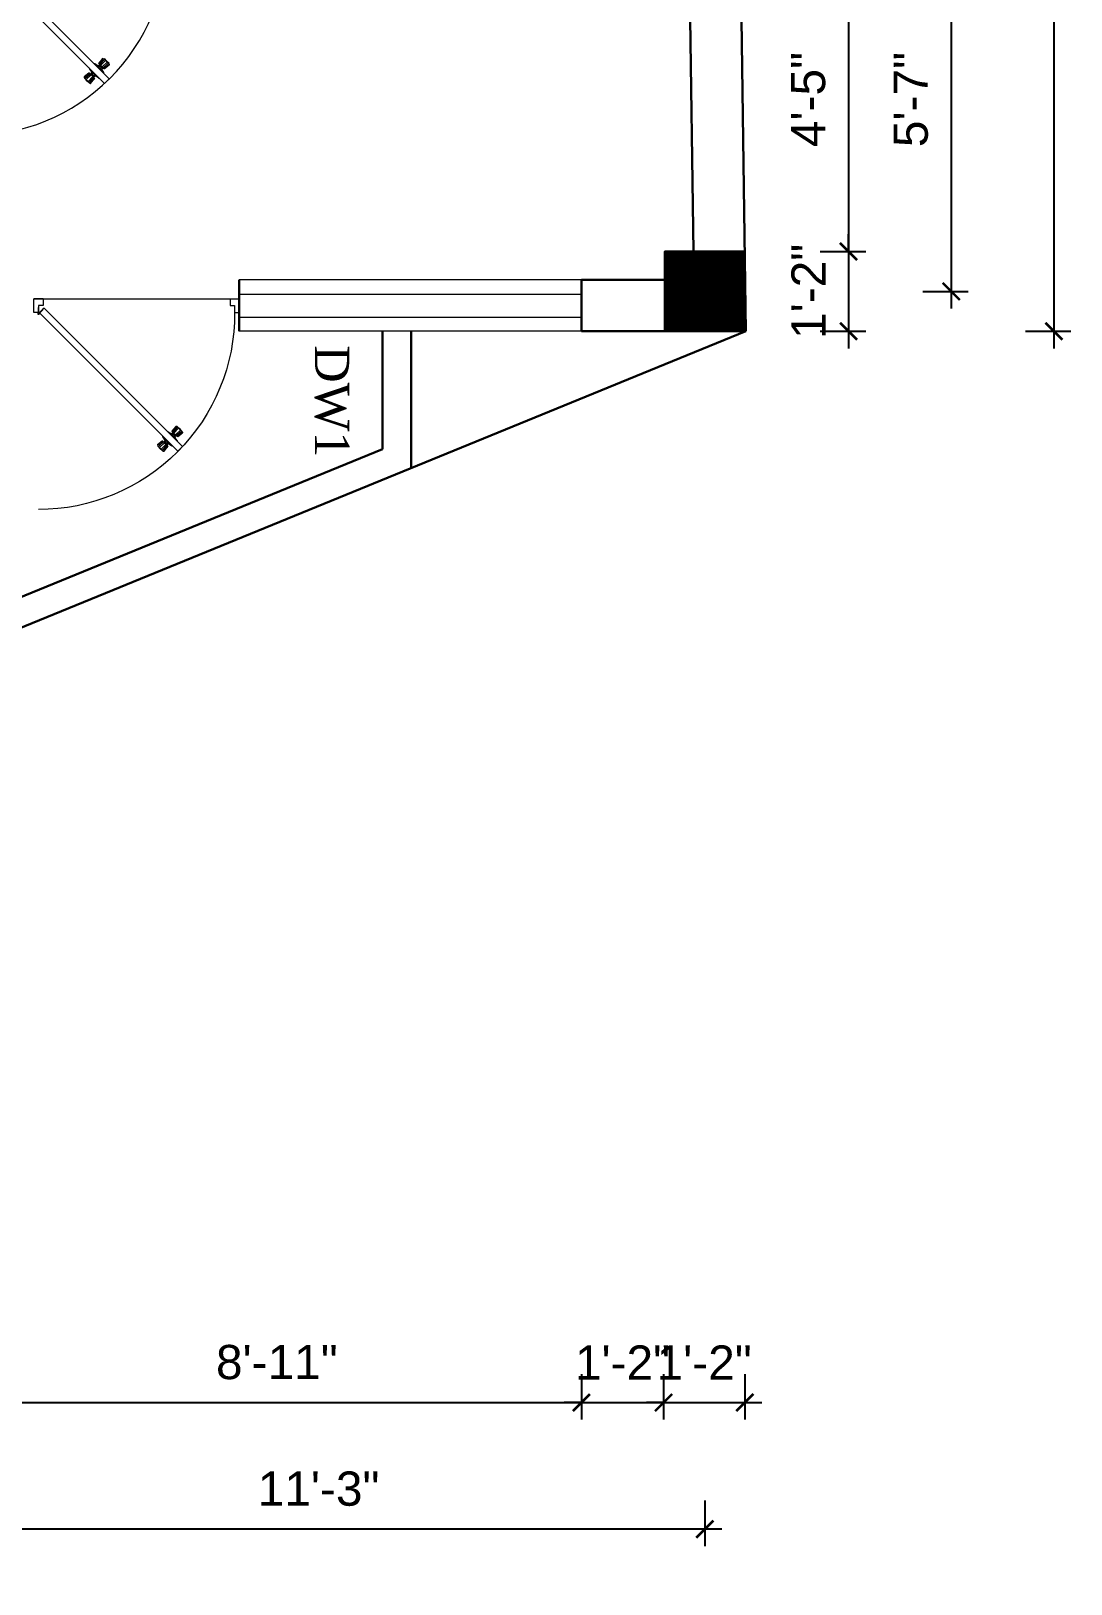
# Model space of a CAD drawing. Header units: inches. Extents: x -4737 to 13205, y 2479 to 13285.
# Drawn here: x -1831.4 to -1649, y 11170.8 to 11443 of the extents above; entities that cross this region are included whole.
import ezdxf

# ---------------------------------------------------------------- set-up
doc = ezdxf.new("R2010")
doc.units = ezdxf.units.IN
doc.header["$MEASUREMENT"] = 0
for name, color, linetype, lineweight in [('hatch-.09', 8, 'Continuous', 9), ('ns_DIMS', 1, 'Continuous', 0), ('ns_TEXT', 7, 'Continuous', 13), ('PUERTAS', 7, 'Continuous', 9), ('WALL', 12, 'Continuous', 30), ('wall2', 1, 'Continuous', 15), ('windoow', 4, 'Continuous', 5)]:
    doc.layers.add(name, color=color, linetype=linetype, lineweight=lineweight)
doc.styles.add('arial 1000', font='arial.ttf')
doc.styles.get("Standard").update_dxf_attribs({"font": 'arial.ttf'})
doc.dimstyles.new("1-8'", dxfattribs={"dimtxt": 6, "dimasz": 3, "dimexe": 3, "dimexo": 6, "dimgap": 4, "dimtad": 1, "dimdec": 0, "dimzin": 0, "dimdsep": 46, "dimlunit": 4, "dimtxsty": 'arial 1000', "dimblk": 'ARCHTICK', "dimcen": 8, "dimdle": 3, "dimclrt": 7, "dimazin": 0, "dimtfac": 1, "dimtdec": 0, "dimtix": 1, "dimtmove": 2, "dimatfit": 3, "dimfxl": 5, "dimfxlon": 1, "dimarcsym": 0})

# ---------------------------------------------------------------- blocks, each defined once
blk = doc.blocks.new('3ft')
at = {"layer": 'PUERTAS', "color": 2}
for p, q in [((1.01, 2.52), (25.23, 26.74)), ((26.05, 25.92), (1.77, 1.64)), ((21.99, 26.11), (21.98, 26.13)), ((26.05, 25.92), (25.23, 26.74)), ((25.42, 22.68), (25.43, 22.67)), ((0, 2.4), (0, 0)), ((0.72, 2.4), (0, 2.4)), ((1.6, 0), (0, 0)), ((0.72, 1.52), (0.72, 2.44)), ((0.8, 1.52), (0.72, 1.52)), ((0.8, 1.52), (0.8, 2.41)), ((0.8, 1.2), (0.8, 1.52)), ((1.6, 1.2), (0.8, 1.2)), ((1.57, 1.84), (0.94, 2.47)), ((1.63, 1.89), (0.97, 2.55)), ((1.63, 1.89), (1.57, 1.84)), ((1.77, 1.64), (1.57, 1.84)), ((1.6, 0), (1.6, 1.2)), ((34.4, 0), (34.4, 1.2)), ((34.4, 1.2), (35.2, 1.2)), ((34.4, 0), (36, 0)), ((35.2, 1.2), (35.2, 2.4)), ((35.2, 2.4), (36, 2.4)), ((36, 0), (36, 2.4))]:
    blk.add_line(p, q, dxfattribs=at)
at = {"layer": 'PUERTAS', "color": 8}
for p, q in [((22.57, 24.94), (21.65, 25.68)), ((22.63, 24.99), (21.69, 25.75)), ((22.74, 25.1), (21.84, 25.9)), ((22.13, 26.28), (21.98, 26.13)), ((22.88, 25.24), (22.01, 26.06)), ((22.13, 26.28), (22.27, 26.42)), ((22.29, 26.41), (22.27, 26.42)), ((23.16, 25.52), (22.34, 26.39)), ((23.3, 25.66), (22.5, 26.56)), ((23.41, 25.77), (22.65, 26.71)), ((22.69, 24.32), (23.02, 24.83)), ((23.46, 25.83), (22.72, 26.75)), ((22.95, 24.96), (22.84, 25.07)), ((22.98, 24.99), (22.86, 25.1)), ((23.03, 25.04), (22.91, 25.15)), ((22.91, 24.53), (23.1, 24.91)), ((23.11, 25.12), (22.99, 25.23)), ((23.13, 24.76), (23.18, 24.99)), ((23.28, 25.3), (23.17, 25.41)), ((23.36, 25.37), (23.25, 25.49)), ((23.31, 24.94), (23.28, 25.08)), ((23.41, 25.43), (23.3, 25.54)), ((23.46, 25.09), (23.32, 25.13)), ((23.44, 25.45), (23.33, 25.56)), ((23.64, 25.27), (23.41, 25.22)), ((23.87, 25.49), (23.49, 25.3)), ((24.08, 25.71), (23.57, 25.38)), ((24.8, 24.56), (24.61, 24.18)), ((25.02, 24.77), (24.68, 24.26)), ((23.63, 23.38), (24.14, 23.72)), ((23.84, 23.6), (24.22, 23.79)), ((24.07, 23.82), (24.3, 23.88)), ((24.25, 24), (24.39, 23.97)), ((24.25, 23.26), (24.99, 22.34)), ((24.27, 23.64), (24.38, 23.53)), ((24.3, 23.67), (24.41, 23.56)), ((24.3, 23.32), (25.06, 22.38)), ((24.35, 23.72), (24.46, 23.61)), ((24.4, 24.15), (24.43, 24.01)), ((24.41, 23.43), (25.2, 22.53)), ((24.43, 23.8), (24.54, 23.69)), ((24.58, 24.33), (24.52, 24.1)), ((24.55, 23.57), (25.37, 22.7)), ((24.6, 23.97), (24.72, 23.86)), ((24.68, 24.05), (24.79, 23.94)), ((24.73, 24.1), (24.85, 23.99)), ((24.76, 24.13), (24.87, 24.02)), ((24.83, 23.85), (25.7, 23.03)), ((24.97, 23.99), (25.87, 23.2)), ((25.08, 24.1), (26.02, 23.34)), ((25.14, 24.15), (26.06, 23.41)), ((25.58, 22.82), (25.43, 22.67)), ((25.58, 22.82), (25.73, 22.97)), ((25.72, 22.98), (25.73, 22.97)), ((0, 0), (36, 0))]:
    blk.add_line(p, q, dxfattribs=at)
at = {"layer": 'PUERTAS', "color": 1}
for p, q in [((21.67, 25.73), (22.17, 26.23)), ((22.49, 24.95), (21.67, 25.61)), ((21.7, 25.82), (22.14, 26.26)), ((21.73, 25.79), (21.7, 25.82)), ((22.58, 26.7), (22.14, 26.26)), ((22.67, 26.73), (22.17, 26.23)), ((22.61, 26.67), (22.58, 26.7)), ((22.6, 24.96), (23.02, 25.38)), ((22.61, 24.25), (22.92, 24.72)), ((22.7, 25.07), (22.71, 25.06)), ((23.45, 25.91), (22.79, 26.73)), ((22.82, 25.06), (23.08, 25.32)), ((22.94, 24.95), (22.83, 25.07)), ((22.92, 24.72), (22.92, 24.72)), ((22.93, 24.94), (23.19, 25.21)), ((22.93, 24.84), (22.93, 24.83)), ((23.44, 25.81), (23.02, 25.38)), ((23.34, 25.58), (23.08, 25.32)), ((23.46, 25.47), (23.19, 25.21)), ((23.33, 25.7), (23.34, 25.69)), ((23.45, 25.46), (23.33, 25.57)), ((23.57, 25.47), (23.57, 25.47)), ((24.15, 25.79), (23.68, 25.48)), ((23.68, 25.48), (23.68, 25.48)), ((24.27, 25.78), (24.26, 25.79)), ((25.1, 24.84), (24.79, 24.38)), ((25.09, 24.96), (25.1, 24.95)), ((22.62, 24.13), (22.61, 24.14)), ((23.44, 23.31), (23.45, 23.3)), ((23.56, 23.3), (24.03, 23.61)), ((24.03, 23.61), (24.03, 23.62)), ((24.14, 23.62), (24.14, 23.62)), ((24.25, 23.62), (24.51, 23.89)), ((24.26, 23.29), (24.69, 23.71)), ((24.26, 23.63), (24.37, 23.52)), ((24.26, 23.18), (24.92, 22.37)), ((24.37, 23.52), (24.63, 23.77)), ((24.37, 23.4), (24.37, 23.4)), ((24.78, 24.15), (24.51, 23.89)), ((24.89, 24.03), (24.63, 23.77)), ((25.11, 24.14), (24.69, 23.71)), ((24.77, 24.14), (24.88, 24.03)), ((24.79, 24.38), (24.78, 24.37)), ((24.78, 24.26), (24.78, 24.26)), ((25, 24.03), (25, 24.03)), ((25.04, 22.36), (25.54, 22.86)), ((25.1, 22.42), (25.13, 22.39)), ((25.13, 22.39), (25.57, 22.83)), ((25.22, 24.14), (26.03, 23.48)), ((26.04, 23.37), (25.54, 22.86)), ((26.01, 23.27), (25.57, 22.83)), ((25.98, 23.3), (26.01, 23.27))]:
    blk.add_line(p, q, dxfattribs=at)
at = {"layer": 'PUERTAS', "color": 2}
for radius in [0.155, 0.0752]:
    blk.add_circle((0.82, 2.56), radius, dxfattribs=at)
at = {"layer": 'PUERTAS', "color": 8}
blk.add_arc((0.82, 2.56), 34.38, 359.7285, 90.0333, dxfattribs=at)
at = {"layer": 'PUERTAS', "color": 1}
for centre, start, end in [((22.54, 25.01), 231.0764, 315), ((22.73, 26.68), 38.9236, 135), ((22.77, 25.12), 225, 315), ((22.99, 24.89), 135, 219.7428), ((22.87, 24.78), 315, 39.7428), ((23.28, 25.63), 315, 45), ((23.39, 25.86), 315, 38.9236), ((23.51, 25.41), 50.2572, 135), ((23.62, 25.53), 230.2572, 315), ((24.2, 25.73), 45, 135), ((25.04, 24.89), 315, 45), ((22.67, 24.2), 135, 225), ((23.51, 23.36), 225, 315), ((24.09, 23.56), 50.2572, 135), ((24.2, 23.68), 230.2572, 315), ((24.32, 23.23), 135, 218.9236), ((24.42, 23.46), 135, 225), ((24.84, 24.31), 135, 219.7428), ((24.72, 24.21), 315, 39.7428), ((24.94, 23.98), 45, 135), ((24.98, 22.42), 218.9236, 315), ((25.17, 24.08), 51.0764, 135), ((25.98, 23.42), 315, 51.0764)]:
    blk.add_arc(centre, 0.08, start, end, dxfattribs=at)
blk = doc.blocks.new('*U36')
at = {"color": 3}
blk.add_blockref('3ft', (0, 0), dxfattribs=at)
blk = doc.blocks.new('_ArchTick')
at = {"color": 0, "const_width": 0.15}
blk.add_lwpolyline([(-0.5, -0.5), (0.5, 0.5)], dxfattribs=at)
blk = doc.blocks.new('*D1004')
at = {"layer": 'Defpoints', "color": 0, "transparency": 16777216}
for p in [(-1734.87, 11390.37), (-1841.67, 11334.92), (-1734.87, 11202.56)]:
    blk.add_point(p, dxfattribs=at)
at = {"layer": 'ns_DIMS', "color": 0, "lineweight": -2, "transparency": 16777216}
for p, q in [((-1841.67, 11207.56), (-1841.67, 11199.56)), ((-1734.87, 11207.56), (-1734.87, 11199.56)), ((-1844.67, 11202.56), (-1731.87, 11202.56))]:
    blk.add_line(p, q, dxfattribs=at)
at = {"layer": 'ns_DIMS', "color": 0, "lineweight": -2, "transparency": 16777216, "xscale": 3, "yscale": 3, "zscale": 3, "rotation": 180}
blk.add_blockref('_ArchTick', (-1841.67, 11202.56), dxfattribs=at)
at = {"layer": 'ns_DIMS', "color": 0, "lineweight": -2, "transparency": 16777216, "xscale": 3, "yscale": 3, "zscale": 3}
blk.add_blockref('_ArchTick', (-1734.87, 11202.56), dxfattribs=at)
at = {"layer": 'ns_DIMS', "color": 7, "transparency": 16777216, "insert": (-1788.27, 11209.62), "char_height": 6, "attachment_point": 5, "style": 'arial 1000'}
blk.add_mtext('8\'-11"', dxfattribs=at)
blk = doc.blocks.new('*D1005')
at = {"layer": 'Defpoints', "color": 0, "transparency": 16777216}
for p in [(-1734.87, 11390.37), (-1720.45, 11390.37), (-1720.45, 11202.56)]:
    blk.add_point(p, dxfattribs=at)
at = {"layer": 'ns_DIMS', "color": 0, "lineweight": -2, "transparency": 16777216}
for p, q in [((-1734.87, 11207.56), (-1734.87, 11199.56)), ((-1720.45, 11207.56), (-1720.45, 11199.56)), ((-1734.87, 11202.56), (-1737.87, 11202.56)), ((-1734.87, 11202.56), (-1720.45, 11202.56)), ((-1720.45, 11202.56), (-1717.45, 11202.56))]:
    blk.add_line(p, q, dxfattribs=at)
at = {"layer": 'ns_DIMS', "color": 0, "lineweight": -2, "transparency": 16777216, "xscale": 3, "yscale": 3, "zscale": 3}
blk.add_blockref('_ArchTick', (-1734.87, 11202.56), dxfattribs=at)
at = {"layer": 'ns_DIMS', "color": 0, "lineweight": -2, "transparency": 16777216, "xscale": 3, "yscale": 3, "zscale": 3, "rotation": 180}
blk.add_blockref('_ArchTick', (-1720.45, 11202.56), dxfattribs=at)
at = {"layer": 'ns_DIMS', "color": 7, "transparency": 16777216, "insert": (-1727.66, 11209.57), "char_height": 6, "attachment_point": 5, "style": 'arial 1000'}
blk.add_mtext('1\'-2"', dxfattribs=at)
blk = doc.blocks.new('*D1006')
at = {"layer": 'Defpoints', "color": 0, "transparency": 16777216}
for p in [(-1720.45, 11390.37), (-1706.22, 11390.37), (-1706.22, 11202.56)]:
    blk.add_point(p, dxfattribs=at)
at = {"layer": 'ns_DIMS', "color": 0, "lineweight": -2, "transparency": 16777216}
for p, q in [((-1720.45, 11207.56), (-1720.45, 11199.56)), ((-1706.22, 11207.56), (-1706.22, 11199.56)), ((-1720.45, 11202.56), (-1723.45, 11202.56)), ((-1720.45, 11202.56), (-1706.22, 11202.56)), ((-1706.22, 11202.56), (-1703.22, 11202.56))]:
    blk.add_line(p, q, dxfattribs=at)
at = {"layer": 'ns_DIMS', "color": 0, "lineweight": -2, "transparency": 16777216, "xscale": 3, "yscale": 3, "zscale": 3}
blk.add_blockref('_ArchTick', (-1720.45, 11202.56), dxfattribs=at)
at = {"layer": 'ns_DIMS', "color": 0, "lineweight": -2, "transparency": 16777216, "xscale": 3, "yscale": 3, "zscale": 3, "rotation": 180}
blk.add_blockref('_ArchTick', (-1706.22, 11202.56), dxfattribs=at)
at = {"layer": 'ns_DIMS', "color": 7, "transparency": 16777216, "insert": (-1713.34, 11209.57), "char_height": 6, "attachment_point": 5, "style": 'arial 1000'}
blk.add_mtext('1\'-2"', dxfattribs=at)
blk = doc.blocks.new('*D1007')
at = {"layer": 'Defpoints', "color": 0, "transparency": 16777216}
for p in [(-1713.22, 11390.37), (-1848.67, 11334.92), (-1848.67, 11180.36)]:
    blk.add_point(p, dxfattribs=at)
at = {"layer": 'ns_DIMS', "color": 0, "lineweight": -2, "transparency": 16777216}
for p, q in [((-1848.67, 11185.36), (-1848.67, 11177.36)), ((-1713.22, 11185.36), (-1713.22, 11177.36)), ((-1710.22, 11180.36), (-1851.67, 11180.36))]:
    blk.add_line(p, q, dxfattribs=at)
at = {"layer": 'ns_DIMS', "color": 0, "lineweight": -2, "transparency": 16777216, "xscale": 3, "yscale": 3, "zscale": 3, "rotation": 180}
blk.add_blockref('_ArchTick', (-1848.67, 11180.36), dxfattribs=at)
at = {"layer": 'ns_DIMS', "color": 0, "lineweight": -2, "transparency": 16777216, "xscale": 3, "yscale": 3, "zscale": 3}
blk.add_blockref('_ArchTick', (-1713.22, 11180.36), dxfattribs=at)
at = {"layer": 'ns_DIMS', "color": 7, "transparency": 16777216, "insert": (-1780.95, 11187.43), "char_height": 6, "attachment_point": 5, "style": 'arial 1000'}
blk.add_mtext('11\'-3"', dxfattribs=at)
blk = doc.blocks.new('*D907')
at = {"layer": 'Defpoints', "color": 0, "transparency": 16777216}
for p in [(-1706.02, 11390.37), (-2114.67, 11281.77), (-1706.02, 11157.93)]:
    blk.add_point(p, dxfattribs=at)
at = {"layer": 'ns_DIMS', "color": 0, "lineweight": -2, "transparency": 16777216}
for p, q in [((-2114.67, 11162.93), (-2114.67, 11154.93)), ((-1706.02, 11162.93), (-1706.02, 11154.93)), ((-2117.67, 11157.93), (-1703.02, 11157.93))]:
    blk.add_line(p, q, dxfattribs=at)
at = {"layer": 'ns_DIMS', "color": 0, "lineweight": -2, "transparency": 16777216, "xscale": 3, "yscale": 3, "zscale": 3, "rotation": 180}
blk.add_blockref('_ArchTick', (-2114.67, 11157.93), dxfattribs=at)
at = {"layer": 'ns_DIMS', "color": 0, "lineweight": -2, "transparency": 16777216, "xscale": 3, "yscale": 3, "zscale": 3}
blk.add_blockref('_ArchTick', (-1706.02, 11157.93), dxfattribs=at)
at = {"layer": 'ns_DIMS', "color": 7, "transparency": 16777216, "insert": (-1910.35, 11165), "char_height": 6, "attachment_point": 5, "style": 'arial 1000'}
blk.add_mtext('34\'-1"', dxfattribs=at)
blk = doc.blocks.new('*D910')
at = {"layer": 'Defpoints', "color": 0, "transparency": 16777216}
for p in [(-1709.16, 11612.51), (-1706.02, 11390.37), (-1652.02, 11390.37)]:
    blk.add_point(p, dxfattribs=at)
at = {"layer": 'ns_DIMS', "color": 0, "lineweight": -2, "transparency": 16777216}
for p, q in [((-1652.02, 11615.51), (-1652.02, 11387.37)), ((-1657.02, 11612.51), (-1649.02, 11612.51)), ((-1657.02, 11390.37), (-1649.02, 11390.37))]:
    blk.add_line(p, q, dxfattribs=at)
at = {"layer": 'ns_DIMS', "color": 0, "lineweight": -2, "transparency": 16777216, "xscale": 3, "yscale": 3, "zscale": 3}
for p, rotation in [((-1652.02, 11612.51), 90), ((-1652.02, 11390.37), 270)]:
    blk.add_blockref('_ArchTick', p, dxfattribs=dict(at, rotation=rotation))
at = {"layer": 'ns_DIMS', "color": 7, "transparency": 16777216, "insert": (-1659.09, 11501.44), "char_height": 6, "attachment_point": 5, "rotation": 90, "style": 'arial 1000'}
blk.add_mtext('18\'-6"', dxfattribs=at)
blk = doc.blocks.new('*D913')
at = {"layer": 'Defpoints', "color": 0, "transparency": 16777216}
for p in [(-1707.17, 11457.63), (-1706.02, 11404.37), (-1688.02, 11404.37)]:
    blk.add_point(p, dxfattribs=at)
at = {"layer": 'ns_DIMS', "color": 0, "lineweight": -2, "transparency": 16777216}
for p, q in [((-1688.02, 11460.63), (-1688.02, 11401.37)), ((-1693.02, 11457.63), (-1685.02, 11457.63)), ((-1693.02, 11404.37), (-1685.02, 11404.37))]:
    blk.add_line(p, q, dxfattribs=at)
at = {"layer": 'ns_DIMS', "color": 0, "lineweight": -2, "transparency": 16777216, "xscale": 3, "yscale": 3, "zscale": 3}
for p, rotation in [((-1688.02, 11457.63), 90), ((-1688.02, 11404.37), 270)]:
    blk.add_blockref('_ArchTick', p, dxfattribs=dict(at, rotation=rotation))
at = {"layer": 'ns_DIMS', "color": 7, "transparency": 16777216, "insert": (-1695.08, 11431), "char_height": 6, "attachment_point": 5, "rotation": 90, "style": 'arial 1000'}
blk.add_mtext('4\'-5"', dxfattribs=at)
blk = doc.blocks.new('*D914')
at = {"layer": 'Defpoints', "color": 0, "transparency": 16777216}
for p in [(-1706.22, 11404.37), (-1706.02, 11390.37), (-1688.02, 11390.37)]:
    blk.add_point(p, dxfattribs=at)
at = {"layer": 'ns_DIMS', "color": 0, "lineweight": -2, "transparency": 16777216}
for p, q in [((-1688.02, 11404.37), (-1688.02, 11407.37)), ((-1693.02, 11404.37), (-1685.02, 11404.37)), ((-1688.02, 11404.37), (-1688.02, 11390.37)), ((-1693.02, 11390.37), (-1685.02, 11390.37)), ((-1688.02, 11390.37), (-1688.02, 11387.37))]:
    blk.add_line(p, q, dxfattribs=at)
at = {"layer": 'ns_DIMS', "color": 0, "lineweight": -2, "transparency": 16777216, "xscale": 3, "yscale": 3, "zscale": 3}
for p, rotation in [((-1688.02, 11404.37), 270), ((-1688.02, 11390.37), 90)]:
    blk.add_blockref('_ArchTick', p, dxfattribs=dict(at, rotation=rotation))
at = {"layer": 'ns_DIMS', "color": 7, "transparency": 16777216, "insert": (-1695.04, 11397.37), "char_height": 6, "attachment_point": 5, "rotation": 90, "style": 'arial 1000'}
blk.add_mtext('1\'-2"', dxfattribs=at)
blk = doc.blocks.new('*D915')
at = {"layer": 'Defpoints', "color": 0, "transparency": 16777216}
for p in [(-1707.17, 11464.63), (-1706.02, 11397.37), (-1670.02, 11397.37)]:
    blk.add_point(p, dxfattribs=at)
at = {"layer": 'ns_DIMS', "color": 0, "lineweight": -2, "transparency": 16777216}
for p, q in [((-1670.02, 11467.63), (-1670.02, 11394.37)), ((-1675.02, 11464.63), (-1667.02, 11464.63)), ((-1675.02, 11397.37), (-1667.02, 11397.37))]:
    blk.add_line(p, q, dxfattribs=at)
at = {"layer": 'ns_DIMS', "color": 0, "lineweight": -2, "transparency": 16777216, "xscale": 3, "yscale": 3, "zscale": 3}
for p, rotation in [((-1670.02, 11464.63), 90), ((-1670.02, 11397.37), 270)]:
    blk.add_blockref('_ArchTick', p, dxfattribs=dict(at, rotation=rotation))
at = {"layer": 'ns_DIMS', "color": 7, "transparency": 16777216, "insert": (-1677.08, 11431), "char_height": 6, "attachment_point": 5, "rotation": 90, "style": 'arial 1000'}
blk.add_mtext('5\'-7"', dxfattribs=at)

msp = doc.modelspace()

# ---------------------------------------------------------------- hatches: boundary and pattern name
at = {"layer": 'hatch-.09'}
h = msp.add_hatch(dxfattribs=at)
h.set_pattern_fill('ANSI31', color=256, angle=-90)
h.set_pattern_definition([(315, (-1996.36152, 26836.76092), (0.0883883476, 0.0883883476), [])])
h.paths.add_polyline_path([(-1706.22, 11390.37), (-1706.22, 11404.37), (-1720.22, 11404.37), (-1720.22, 11390.37)])

# ---------------------------------------------------------------- linework, layer by layer
at = {"layer": 'WALL'}
for p, q in [((-1706.02, 11390.37), (-1709.16, 11612.51)), ((-1715.22, 11404.37), (-1716.01, 11459.88)), ((-1794.87, 11399.37), (-1794.87, 11390.37)), ((-1720.02, 11399.37), (-1734.87, 11399.37)), ((-1734.87, 11399.37), (-1734.87, 11390.37)), ((-1706.02, 11390.37), (-1840.67, 11335.33)), ((-1769.73, 11369.73), (-1769.73, 11390.37)), ((-1764.73, 11366.37), (-1764.73, 11390.37)), ((-1706.02, 11390.37), (-1734.87, 11390.37)), ((-1769.73, 11369.73), (-1840.67, 11340.73))]:
    msp.add_line(p, q, dxfattribs=at)
msp.add_lwpolyline([(-1706.22, 11404.37), (-1706.22, 11390.37), (-1720.22, 11390.37), (-1720.22, 11404.37)], close=True, dxfattribs=at)
at = {"layer": 'wall2'}
for p, q in [((-1734.87, 11399.37), (-1794.87, 11399.37)), ((-1734.87, 11390.37), (-1794.87, 11390.37))]:
    msp.add_line(p, q, dxfattribs=at)
at = {"layer": 'windoow'}
for p, q in [((-1794.87, 11396.87), (-1734.87, 11396.87)), ((-1794.87, 11392.87), (-1734.87, 11392.87))]:
    msp.add_line(p, q, dxfattribs=at)

# ---------------------------------------------------------------- block references
at = {"layer": 'WALL', "rotation": 270}
msp.add_blockref('*U36', (-1844.4, 11459.88), dxfattribs=at)
at = {"layer": 'WALL', "xscale": -1, "rotation": 180}
msp.add_blockref('*U36', (-1830.87, 11396.07), dxfattribs=at)

# ---------------------------------------------------------------- texts
at = {"layer": 'ns_TEXT', "insert": (-1775.58, 11389.8), "char_height": 6, "attachment_point": 1, "rotation": 270}
msp.add_mtext_dynamic_manual_height_columns('\\pi1.89167;{\\fTimes New Roman|b0|i0|c0|p18;DW1}', width=21.7401, gutter_width=72, heights=[4.46], dxfattribs=at)

# ---------------------------------------------------------------- dimensions: what is measured, and where the dimension line sits
at = {"layer": 'ns_DIMS'}
for base, p1, p2, picture, middle in [((-1652.02, 11390.37), (-1709.16, 11612.51), (-1706.02, 11390.37), '*D910', (-1659.09, 11501.44)), ((-1670.02, 11397.37), (-1707.17, 11464.63), (-1706.02, 11397.37), '*D915', (-1677.08, 11431)), ((-1688.02, 11404.37), (-1707.17, 11457.63), (-1706.02, 11404.37), '*D913', (-1695.08, 11431)), ((-1688.02, 11390.37), (-1706.22, 11404.37), (-1706.02, 11390.37), '*D914', (-1695.04, 11397.37))]:
    dim = msp.add_linear_dim(base=base, p1=p1, p2=p2, angle=270, dimstyle="1-8'", dxfattribs=at)
    dim.commit()
    dim.dimension.update_dxf_attribs({"geometry": picture, "text_midpoint": middle})
for base, p1, p2, picture, middle in [((-1706.02, 11157.93), (-2114.67, 11281.77), (-1706.02, 11390.37), '*D907', (-1910.35, 11165)), ((-1848.67, 11180.36), (-1713.22, 11390.37), (-1848.67, 11334.92), '*D1007', (-1780.95, 11187.43)), ((-1734.87, 11202.56), (-1841.67, 11334.92), (-1734.87, 11390.37), '*D1004', (-1788.27, 11209.62)), ((-1720.45, 11202.56), (-1734.87, 11390.37), (-1720.45, 11390.37), '*D1005', (-1727.66, 11209.57)), ((-1706.22, 11202.56), (-1720.45, 11390.37), (-1706.22, 11390.37), '*D1006', (-1713.34, 11209.57))]:
    dim = msp.add_linear_dim(base=base, p1=p1, p2=p2, dimstyle="1-8'", dxfattribs=at)
    dim.commit()
    dim.dimension.update_dxf_attribs({"geometry": picture, "text_midpoint": middle})

doc.saveas('drawing.dxf')
